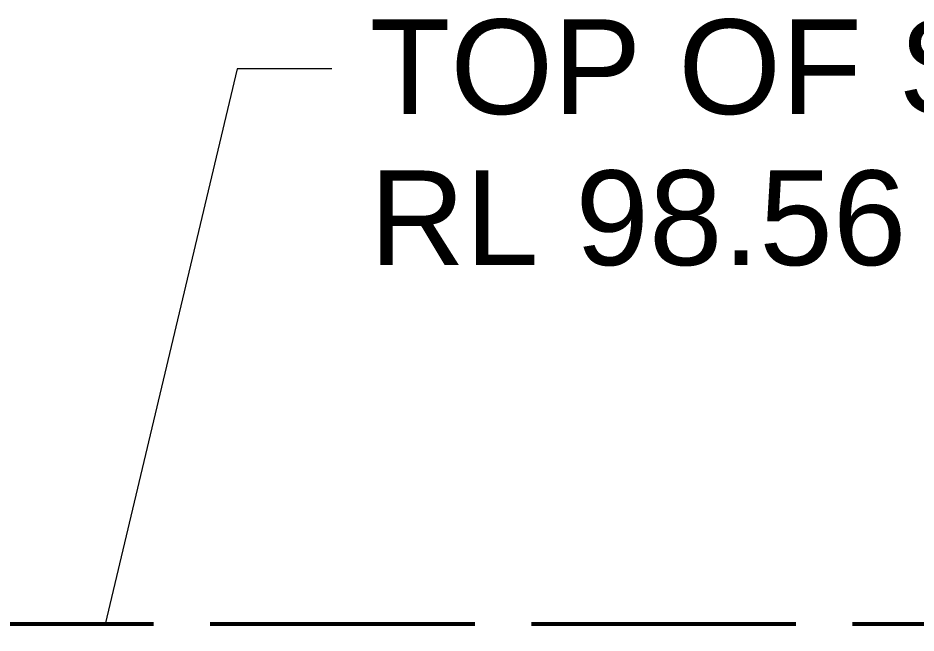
# Model space of a CAD drawing. Header units: millimetres. Extents: x -3624 to 35773, y -5396 to 4144.
# Drawn here: x 9693 to 11370, y 1579 to 2727 of the extents above; entities that cross this region are included whole.
import ezdxf

# ---------------------------------------------------------------- set-up
doc = ezdxf.new("R2010")
doc.units = ezdxf.units.MM
doc.linetypes.add('DASH_494_106', pattern=[599.722222, 493.888889, -105.833333])
for name, color, linetype in [('ANNOTATIONS', 7, 'Continuous'), ('GEOFAB', 5, 'Continuous'), ('LEADERS', 7, 'Continuous')]:
    doc.layers.add(name, color=color, linetype=linetype)
doc.styles.add('ARIAL', font='arial.ttf')

msp = doc.modelspace()

# ---------------------------------------------------------------- linework, layer by layer
at = {"layer": 'GEOFAB', "color": 5, "linetype": 'DASH_494_106', "lineweight": 53}
msp.add_lwpolyline([(-35.3, -35.3), (34535.3, -35.3), (34535.3, 1595.3), (-35.3, 1595.3)], close=True, dxfattribs=at)
at = {"layer": 'LEADERS', "lineweight": 18}
for p, q in [((10103.1, 2632.4), (9856.1, 1595.3)), ((10279.4, 2632.4), (10103.1, 2632.4))]:
    msp.add_line(p, q, dxfattribs=at)

# ---------------------------------------------------------------- texts
at = {"layer": 'ANNOTATIONS', "style": 'ARIAL'}
for s, height, p in [('TOP OF STORAGE', 176.812, (10350, 2547.8)), ('RL 98.56', 176.81, (10350, 2265.6))]:
    msp.add_text(s, height=height, dxfattribs=at).set_placement(p)

doc.saveas('drawing.dxf')
